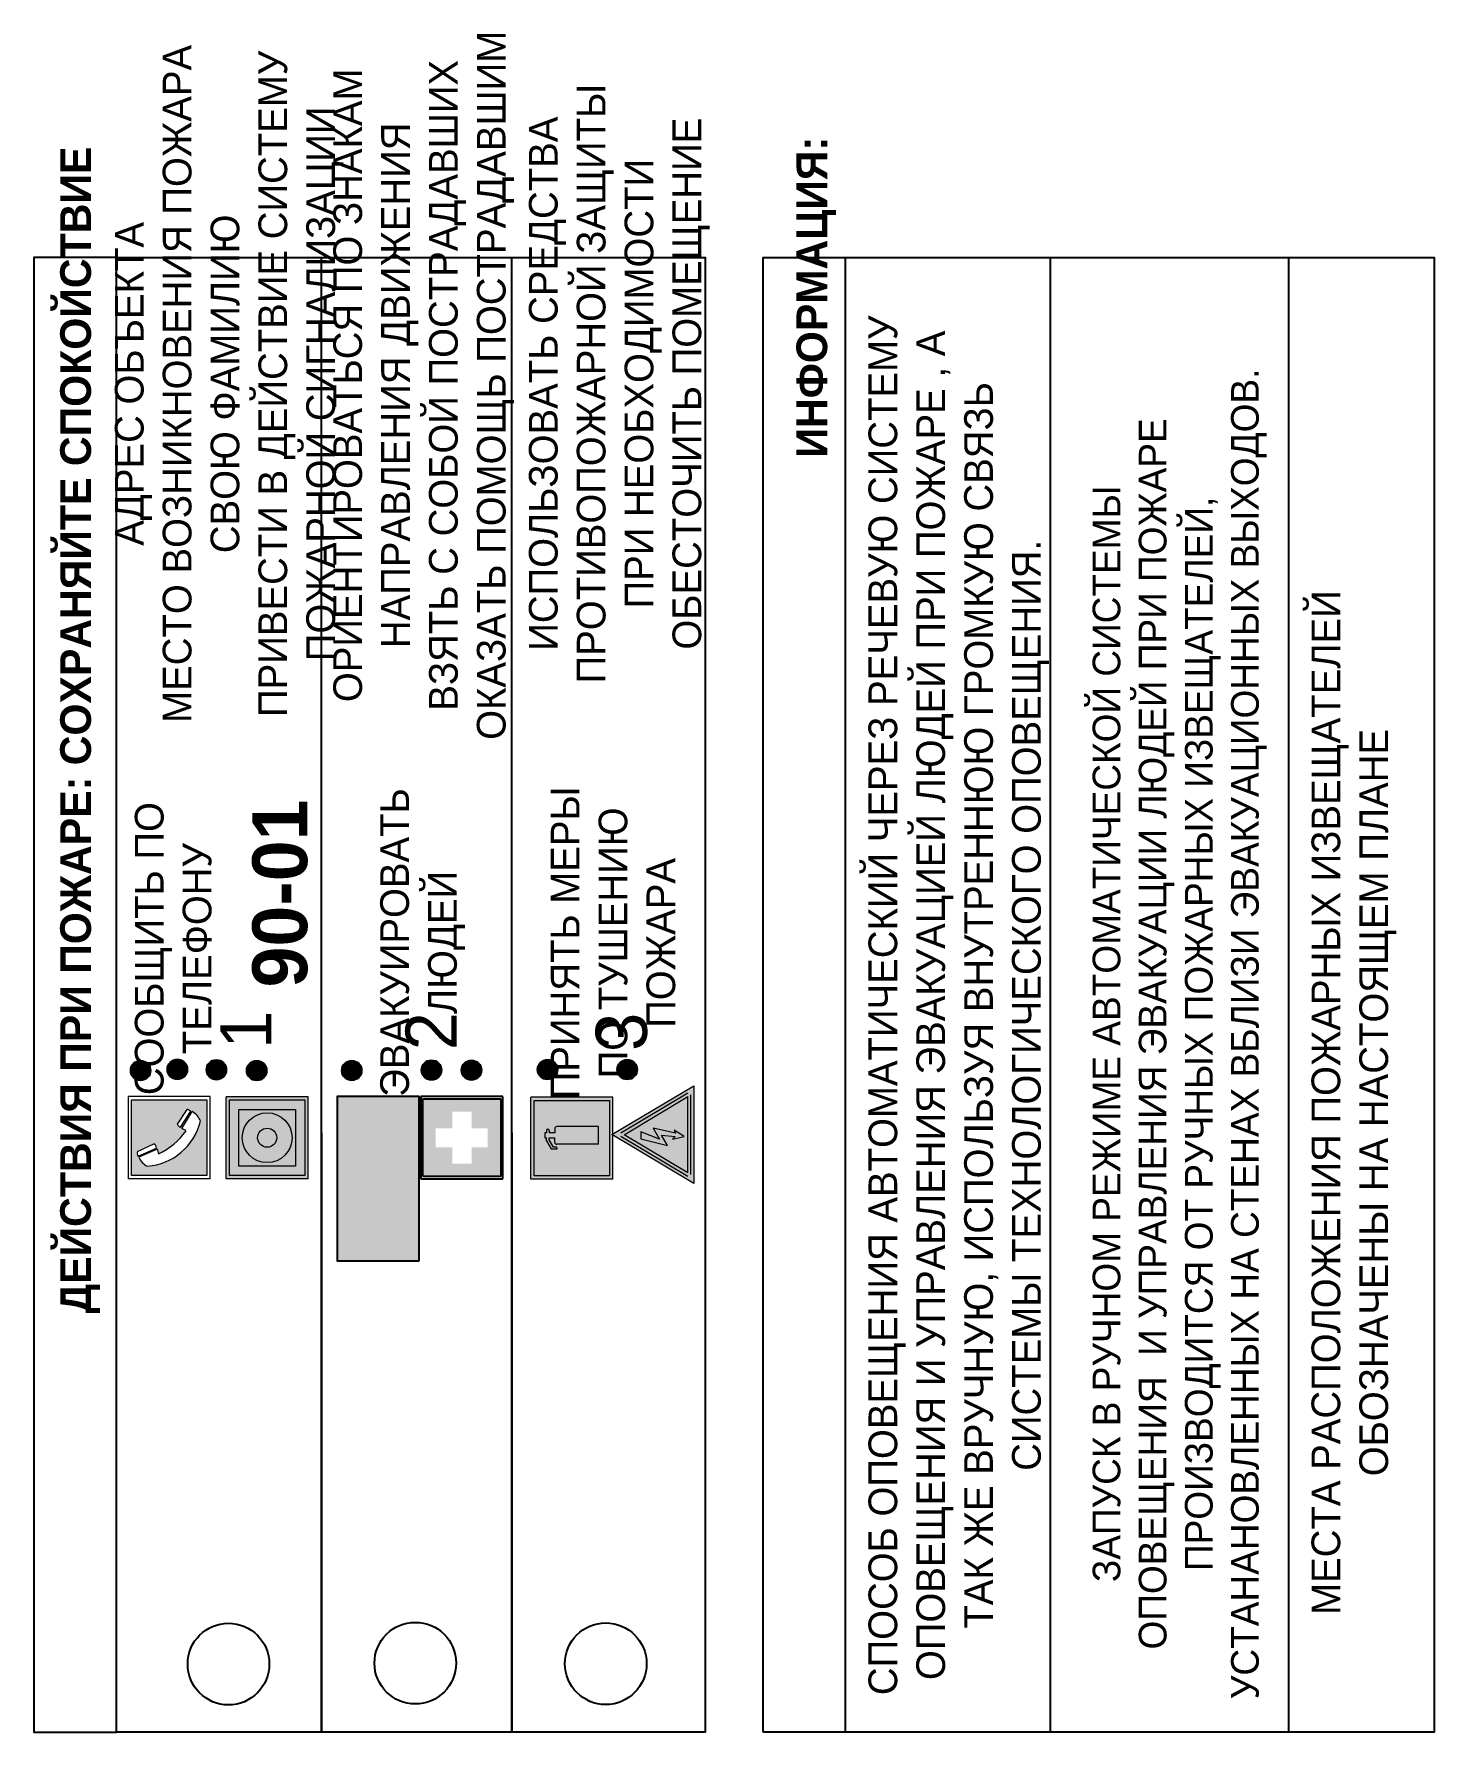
# Model space of a CAD drawing. Header units: millimetres. Extents: x 13114 to 67229, y 22859 to 38520.
# Drawn here: x 23145.9 to 23282.4, y 25275.8 to 25441.3 of the extents above; entities that cross this region are included whole.
import ezdxf

# ---------------------------------------------------------------- set-up
doc = ezdxf.new("R2010")
doc.units = ezdxf.units.MM
doc.styles.add('обычный', font='arial.ttf')

# ---------------------------------------------------------------- blocks, each defined once
blk = doc.blocks.new('A$C3E6D3DDE')
at = {"lineweight": 5}
h = blk.add_hatch(color=40, dxfattribs=at)
h.paths.add_polyline_path([(24.1, 1.45), (16.46, -11.35), (31.74, -11.35)])
h.paths.add_polyline_path([(24.09, -0.46), (30.03, -10.41), (18.14, -10.41)], flags=16)
h.paths.add_polyline_path([(24.54, -3.08), (23.41, -6.02), (25.13, -5.01), (24.33, -8.5), (24.82, -8.27), (23.79, -9.86), (23.4, -8.04), (23.8, -8.43), (24.04, -6.29), (22.39, -7.25), (23.44, -3.08)], flags=0)
h = blk.add_hatch(color=256, dxfattribs=at)
h.paths.add_polyline_path([(24.37, 0.03, 0.567511), (23.82, 0.03), (17.59, -10.4, 0.582454), (17.86, -10.88), (30.32, -10.88, 0.582149), (30.6, -10.4)])
h.paths.add_polyline_path([(24.09, -0.46), (18.14, -10.41), (30.03, -10.41)], flags=16)
h.paths.add_polyline_path([(24.54, -3.08), (23.41, -6.02), (25.13, -5.01), (24.33, -8.5), (24.82, -8.27), (23.79, -9.86), (23.4, -8.04), (23.8, -8.43), (24.04, -6.29), (22.39, -7.25), (23.44, -3.08)], flags=0)
h = blk.add_hatch(color=40, dxfattribs=at)
h.paths.add_polyline_path([(24.09, -0.46), (18.14, -10.41), (30.03, -10.41)])
h.paths.add_polyline_path([(24.82, -8.27), (23.79, -9.86), (23.4, -8.04), (23.8, -8.43), (24.04, -6.29), (22.39, -7.25), (23.44, -3.08), (24.54, -3.08), (23.41, -6.02), (25.13, -5.01), (24.33, -8.5)], flags=16)
at = {"color": 40, "lineweight": 5}
for p, q in [((16.46, -11.35), (24.1, 1.45)), ((24.1, 1.45), (31.74, -11.35))]:
    blk.add_line(p, q, dxfattribs=at)
at = {"lineweight": 5}
for p, q in [((17.59, -10.4), (23.82, 0.03)), ((24.37, 0.03), (30.6, -10.4)), ((18.14, -10.41), (24.09, -0.46)), ((24.09, -0.46), (30.03, -10.41)), ((23.44, -3.08), (22.39, -7.25)), ((23.41, -6.02), (24.54, -3.08)), ((25.13, -5.01), (23.41, -6.02)), ((24.54, -3.08), (23.44, -3.08)), ((24.33, -8.5), (25.13, -5.01)), ((22.39, -7.25), (24.04, -6.29)), ((24.04, -6.29), (23.8, -8.43)), ((18.14, -10.41), (30.03, -10.41)), ((23.8, -8.43), (23.4, -8.04)), ((23.4, -8.04), (23.79, -9.86)), ((23.79, -9.86), (24.82, -8.27)), ((24.82, -8.27), (24.33, -8.5)), ((17.86, -10.88), (30.32, -10.88))]:
    blk.add_line(p, q, dxfattribs=at)
at = {"color": 50, "lineweight": 5}
blk.add_line((31.74, -11.35), (16.46, -11.35), dxfattribs=at)
blk = doc.blocks.new('A$C456E1F9C')
at = {"lineweight": 5}
h = blk.add_hatch(color=242, dxfattribs=at)
h.paths.add_polyline_path([(0.51, -1.47), (0.51, -13.26), (12.29, -13.26), (12.29, -1.47)])
h.paths.add_polyline_path([(5.42, -4.95, -0.254479), (4.78, -5.4), (3.52, -2.53, -0.209735), (4.23, -2.4)], flags=16)
h.paths.add_polyline_path([(8.53, -8.6), (10.87, -10.17), (10.54, -10.76), (8.03, -9.13, -0.192251)], flags=16)
h.paths.add_polyline_path([(4.61, -5.49, 0.005518), (3.87, -5.72, 0.128647), (7.49, -10.01, 0.00809), (7.83, -9.33), (10.47, -10.97, -0.16736), (8.99, -12.25, -0.327862), (1.95, -3.95, -0.166952), (3.36, -2.62)], flags=16)
at = {"color": 242, "lineweight": 5}
for p, q in [((0, -13.77), (0, -0.97)), ((12.8, -0.97), (0, -0.97)), ((4.61, -5.49), (3.36, -2.62)), ((3.52, -2.53), (4.78, -5.4)), ((4.23, -2.4), (5.42, -4.95)), ((12.8, -13.77), (12.8, -0.97)), ((7.83, -9.33), (10.47, -10.97)), ((8.03, -9.13), (10.54, -10.76)), ((10.81, -10.12), (8.53, -8.6)), ((10.54, -10.76), (10.8, -10.3)), ((10.8, -10.3), (10.81, -10.12)), ((0, -13.77), (12.8, -13.77))]:
    blk.add_line(p, q, dxfattribs=at)
blk.add_lwpolyline([(0.51, -1.47), (12.29, -1.47), (12.29, -13.26), (0.51, -13.26)], close=True, dxfattribs=at)
for centre, radius, start, end in [((4.59, -5.34), 2.99, 114.2845, 152.1974), ((4.02, -3.27), 0.891, 76.3284, 123.7092), ((11.12, -3.31), 9.19, 183.9915, 256.6009), ((4.68, -4.59), 0.824, 276.9621, 334.0723), ((14.98, -39.1), 35.17, 107.1487, 108.4135), ((13.86, -0.94), 11.08, 205.5536, 234.8762), ((-13.31, 0.8), 23.44, 332.5487, 334.4027), ((8.94, -9.5), 0.989, 114.4092, 157.9388), ((7.87, -9.46), 3, 291.9291, 329.9329)]:
    blk.add_arc(centre, radius, start, end, dxfattribs=at)
blk = doc.blocks.new('A$C54414219')
at = {"true_color": 0xffffff}
h = blk.add_hatch(color=7, dxfattribs=at)
h.paths.add_polyline_path([(2.39, -9.45), (2.39, -18.3), (11.23, -18.3), (11.23, -9.45)], flags=0)
h.paths.add_polyline_path([(10.71, -13.87, -1), (2.92, -13.87, -1)], flags=0)
h.paths.add_polyline_path([(8.3, -13.87, -1), (5.33, -13.87, -1)], flags=0)
h.paths.add_polyline_path([(0.41, -7.47), (0.41, -20.27), (13.21, -20.27), (13.21, -7.47)])
h.paths.add_polyline_path([(0.92, -19.77), (12.71, -19.77), (12.71, -7.98), (0.92, -7.98)], flags=16)
h.paths.add_polyline_path([(11.23, -9.45), (11.23, -18.3), (2.39, -18.3), (2.39, -9.45)], flags=0)
at = {"lineweight": 5}
h = blk.add_hatch(color=242, dxfattribs=at)
h.paths.add_polyline_path([(12.71, -7.98), (0.92, -7.98), (0.92, -19.77), (12.71, -19.77)])
h.paths.add_polyline_path([(11.23, -18.3), (2.39, -18.3), (2.39, -9.45), (11.23, -9.45)], flags=16)
h.paths.add_polyline_path([(10.71, -13.87, -1), (2.92, -13.87, -1)], flags=0)
h.paths.add_polyline_path([(8.3, -13.87, -1), (5.33, -13.87, -1)], flags=0)
at = {"true_color": 0xffffff}
h = blk.add_hatch(color=7, dxfattribs=at)
h.paths.add_polyline_path([(2.39, -9.45), (2.39, -18.3), (11.23, -18.3), (11.23, -9.45)])
h.paths.add_polyline_path([(10.71, -13.87, -1), (2.92, -13.87, -1)], flags=16)
h.paths.add_polyline_path([(8.3, -13.87, -1), (5.33, -13.87, -1)], flags=0)
at = {"lineweight": 5}
h = blk.add_hatch(color=242, dxfattribs=at)
h.paths.add_polyline_path([(2.92, -13.87, 1), (10.71, -13.87, 1)])
h.paths.add_polyline_path([(8.3, -13.87, -1), (5.33, -13.87, -1)], flags=16)
at = {"color": 242, "lineweight": 5}
for p, q in [((0.41, -20.27), (0.41, -7.47)), ((0.41, -7.47), (13.21, -7.47)), ((0.41, -7.47), (13.21, -7.47)), ((13.21, -20.27), (13.21, -7.47)), ((0.41, -20.27), (13.21, -20.27))]:
    blk.add_line(p, q, dxfattribs=at)
for points in [[(0.92, -7.98), (12.71, -7.98), (12.71, -19.77), (0.92, -19.77)], [(2.39, -9.45), (11.23, -9.45), (11.23, -18.3), (2.39, -18.3)]]:
    blk.add_lwpolyline(points, close=True, dxfattribs=at)
for radius in [3.89, 1.49]:
    blk.add_circle((6.81, -13.87), radius, dxfattribs=at)
blk = doc.blocks.new('A$C32E8229D')
at = {"true_color": 0xffffff}
blk.add_hatch(color=7, dxfattribs=at).paths.add_polyline_path([(0, 0), (0, -8), (16, -8), (16, 0)])
h = blk.add_hatch(color=126)
h.paths.add_polyline_path([(0.2, -0.2), (15.8, -0.2), (15.8, -7.8), (0.2, -7.8)])
h.paths.add_polyline_path([(13.49, -2.05), (12.08, -2.05), (11.37, -2.63, 0.162397), (11.29, -2.84), (11.29, -3.63), (10.35, -3.63), (10.35, -4.05), (11.68, -4.05), (11.68, -3.48), (12.26, -4.28), (11.29, -5.1), (11.29, -6.78), (11.85, -6.78), (11.85, -5.44), (12.8, -4.64), (12.8, -5.94), (14.46, -5.94), (14.46, -5.39), (13.45, -5.39), (13.45, -3.97), (12.46, -2.59), (13.15, -2.59), (13.69, -3.34), (14.18, -3)], flags=16)
h.paths.add_polyline_path([(10.74, -1.82, 1), (11.8, -1.82, 1)], flags=16)
h.paths.add_polyline_path([(9.39, -3.59), (5.99, -3.59), (6.56, -3.03), (5.91, -3.03), (5.1, -3.83), (5.91, -4.64), (6.56, -4.64), (5.99, -4.09), (9.39, -4.09)], flags=16)
h.paths.add_polyline_path([(4.29, -1.08), (1.72, -1.08), (1.72, -6.6), (4.29, -6.6)], flags=16)
at = {"color": 126}
blk.add_lwpolyline([(16, -8), (0, -8), (0, 0), (16, 0)], close=True, dxfattribs=at)
blk = doc.blocks.new('A$C18900ED3')
h = blk.add_hatch(color=126)
h.paths.add_polyline_path([(-0.18, -0.18), (-7.02, -0.18), (-7.02, -7.02), (-0.18, -7.02)])
h.paths.add_polyline_path([(-5.89, -4.46), (-5.89, -2.77), (-4.46, -2.77), (-4.46, -1.31), (-2.77, -1.31), (-2.77, -2.77), (-1.33, -2.77), (-1.33, -4.46), (-2.77, -4.46), (-2.77, -5.89), (-4.46, -5.89), (-4.46, -4.46)], flags=16)
at = {"color": 126}
for p, q in [((-7.2, 0), (-7.2, -7.2)), ((0, 0), (-7.2, 0)), ((0, -7.2), (0, 0)), ((-7.02, -7.02), (-7.02, -0.18)), ((-7.02, -0.18), (-0.18, -0.18)), ((-0.18, -0.18), (-0.18, -7.02)), ((-7.2, -7.2), (0, -7.2)), ((-0.18, -7.02), (-7.02, -7.02))]:
    blk.add_line(p, q, dxfattribs=at)
blk = doc.blocks.new('A$C3AD82952')
at = {"true_color": 0xf5f5ff}
h = blk.add_hatch(color=7, dxfattribs=at)
h.dxf.hatch_style = 1
h.paths.add_polyline_path([(8.21, 8.73, 0.414214), (7.89, 9.05), (7.22, 9.05), (7.22, 9.92), (7.59, 9.92, 1), (7.57, 10.36), (7.22, 10.36), (7.22, 10.6), (6.43, 10.6), (6.43, 10.36), (6.01, 10.36), (4.74, 9.59), (4.74, 8.69), (4.98, 8.73), (4.98, 9.26), (6.12, 9.91), (6.43, 9.91), (6.43, 9.05), (5.76, 9.05, 0.414214), (5.44, 8.73), (5.44, 2.2), (8.21, 2.2)], flags=0)
h.paths.add_polyline_path([(12.8, 12.8), (0, 12.8), (0, 0), (12.8, 0)])
h.paths.add_polyline_path([(0.51, 12.29), (12.29, 12.29), (12.29, 0.51), (0.51, 0.51)], flags=16)
h.paths.add_polyline_path([(4.74, 9.59), (6.01, 10.36), (6.43, 10.36), (6.43, 10.6), (7.22, 10.6), (7.22, 10.36), (7.59, 10.36, -0.94586), (7.59, 9.92), (7.22, 9.92), (7.22, 9.05), (7.89, 9.05, -0.414214), (8.21, 8.73), (8.21, 2.2), (5.44, 2.2), (5.44, 8.73, -0.414214), (5.76, 9.05), (6.43, 9.05), (6.43, 9.91), (6.12, 9.91), (4.98, 9.26), (4.98, 8.73), (4.74, 8.69)], flags=0)
h = blk.add_hatch(color=242)
h.dxf.hatch_style = 1
h.paths.add_polyline_path([(12.29, 12.29), (0.51, 12.29), (0.51, 0.51), (12.29, 0.51)])
h.paths.add_polyline_path([(4.74, 8.69), (4.74, 9.59), (6.01, 10.36), (6.43, 10.36), (6.43, 10.6), (7.22, 10.6), (7.22, 10.36), (7.59, 10.36, -0.94586), (7.59, 9.92), (7.22, 9.92), (7.22, 9.05), (7.89, 9.05, -0.414214), (8.21, 8.73), (8.21, 2.2), (5.44, 2.2), (5.44, 8.73, -0.414214), (5.76, 9.05), (6.43, 9.05), (6.43, 9.91), (6.12, 9.91), (4.98, 9.26), (4.98, 8.73)], flags=16)
h = blk.add_hatch(color=7, dxfattribs=at)
h.dxf.hatch_style = 1
h.paths.add_polyline_path([(8.21, 8.73, 0.414214), (7.89, 9.05), (7.22, 9.05), (7.22, 9.92), (7.59, 9.92, 1), (7.57, 10.36), (7.22, 10.36), (7.22, 10.6), (6.43, 10.6), (6.43, 10.36), (6.01, 10.36), (4.74, 9.59), (4.74, 8.69), (4.98, 8.73), (4.98, 9.26), (6.12, 9.91), (6.43, 9.91), (6.43, 9.05), (5.76, 9.05, 0.414214), (5.44, 8.73), (5.44, 2.2), (8.21, 2.2)])
at = {"color": 242, "lineweight": 5}
for p, q in [((0, 0), (0, 12.8)), ((0, 12.8), (12.8, 12.8)), ((7.22, 10.6), (6.43, 10.6)), ((6.43, 10.6), (6.43, 10.36)), ((7.22, 10.36), (7.22, 10.6)), ((12.8, 0), (12.8, 12.8)), ((6.01, 10.36), (4.74, 9.59)), ((4.74, 9.59), (4.74, 8.69)), ((4.74, 8.69), (4.98, 8.73)), ((4.98, 9.26), (6.12, 9.91)), ((4.98, 8.73), (4.98, 9.26)), ((5.44, 2.2), (5.44, 8.73)), ((5.76, 9.05), (6.43, 9.05)), ((6.01, 10.36), (6.43, 10.36)), ((6.12, 9.91), (6.43, 9.91)), ((6.43, 9.91), (6.43, 9.05)), ((7.59, 10.36), (7.22, 10.36)), ((7.22, 9.05), (7.22, 9.92)), ((7.59, 9.92), (7.22, 9.92)), ((7.89, 9.05), (7.22, 9.05)), ((8.21, 2.2), (8.21, 8.73)), ((0, 0), (12.8, 0)), ((5.44, 2.2), (8.21, 2.2))]:
    blk.add_line(p, q, dxfattribs=at)
blk.add_lwpolyline([(0.51, 12.29), (12.29, 12.29), (12.29, 0.51), (0.51, 0.51)], close=True, dxfattribs=at)
for centre, radius, start, end in [((5.76, 8.73), 0.32, 90, 180), ((7.58, 10.14), 0.223, 273.1875, 86.8125), ((7.89, 8.73), 0.32, 0, 90)]:
    blk.add_arc(centre, radius, start, end, dxfattribs=at)

msp = doc.modelspace()

# ---------------------------------------------------------------- hatches: boundary and pattern name
at = {"lineweight": 0}
h = msp.add_hatch(color=256, dxfattribs=at)
h.dxf.hatch_style = 1
h.paths.add_polyline_path([(23159.85, 25339.4, 1), (23159.85, 25341.33, 1)])
h = msp.add_hatch(color=256, dxfattribs=at)
h.dxf.hatch_style = 1
h.paths.add_polyline_path([(23195.96, 25339.38, 1), (23195.96, 25341.32, 1)])
h = msp.add_hatch(color=256, dxfattribs=at)
h.dxf.hatch_style = 1
h.paths.add_polyline_path([(23203.73, 25339.39, 1), (23203.73, 25341.32, 1)])
h = msp.add_hatch(color=256, dxfattribs=at)
h.dxf.hatch_style = 1
h.paths.add_polyline_path([(23156.27, 25339.3, 1), (23156.27, 25341.23, 1)])
h = msp.add_hatch(color=256, dxfattribs=at)
h.dxf.hatch_style = 1
h.paths.add_polyline_path([(23163.66, 25339.36, 1), (23163.66, 25341.29, 1)])
h = msp.add_hatch(color=256, dxfattribs=at)
h.dxf.hatch_style = 1
h.paths.add_polyline_path([(23167.59, 25339.28, 1), (23167.59, 25341.21, 1)])
h = msp.add_hatch(color=256, dxfattribs=at)
h.dxf.hatch_style = 1
h.paths.add_polyline_path([(23176.86, 25339.29, 1), (23176.86, 25341.22, 1)])
h = msp.add_hatch(color=256, dxfattribs=at)
h.dxf.hatch_style = 1
h.paths.add_polyline_path([(23184.64, 25339.33, 1), (23184.64, 25341.26, 1)])
h = msp.add_hatch(color=256, dxfattribs=at)
h.dxf.hatch_style = 1
h.paths.add_polyline_path([(23188.54, 25339.32, 1), (23188.54, 25341.26, 1)])

# ---------------------------------------------------------------- linework, layer by layer
for points in [[(23153.92, 25275.75), (23153.92, 25419.52), (23145.86, 25419.52), (23145.86, 25275.75)], [(23153.92, 25275.75), (23153.92, 25419.52), (23211.32, 25419.52), (23211.32, 25275.75)]]:
    msp.add_lwpolyline(points, close=True)
for points in [[(23173.91, 25334.17), (23173.91, 25275.75), (23173.91, 25419.52)], [(23192.49, 25334.17), (23192.49, 25275.75), (23192.49, 25419.52)]]:
    msp.add_lwpolyline(points)
at = {"color": 0}
msp.add_lwpolyline([(23216.98, 25275.75), (23216.98, 25419.52), (23282.43, 25419.52), (23282.43, 25275.75)], close=True, dxfattribs=at)
for points in [[(23225.03, 25275.75), (23225.03, 25419.52)], [(23245.02, 25275.75), (23245.02, 25419.52)], [(23268.27, 25275.75), (23268.27, 25419.52)]]:
    msp.add_lwpolyline(points, dxfattribs=at)
for centre, radius in [((23159.85, 25340.37), 0.966), ((23195.96, 25340.35), 0.966), ((23203.73, 25340.35), 0.966), ((23156.27, 25340.26), 0.966), ((23163.66, 25340.33), 0.966), ((23167.59, 25340.25), 0.966), ((23176.86, 25340.26), 0.966), ((23184.64, 25340.3), 0.966), ((23188.54, 25340.29), 0.966), ((23164.84, 25282.38), 3.98), ((23183.06, 25282.47), 3.98), ((23201.64, 25282.41), 3.98)]:
    msp.add_circle(centre, radius)

# ---------------------------------------------------------------- block references
at = {"rotation": 90}
for name, p, xscale, yscale, zscale in [('A$C3E6D3DDE', (23203.13, 25318.94), 0.625, 0.625, 0.625), ('A$C456E1F9C', (23154.45, 25329.71), 0.625, 0.625, 0.625), ('A$C54414219', (23159.94, 25329.45), 0.625, 0.625, 0.625), ('A$C18900ED3', (23183.59, 25337.71), 1.111111111007631, 1.111111111007631, 1.111111111007631), ('A$C3AD82952', (23202.32, 25329.66), 0.625, 0.625, 0.625)]:
    msp.add_blockref(name, p, dxfattribs=dict(at, xscale=xscale, yscale=yscale, zscale=zscale))
at = {"xscale": -1, "rotation": 90}
msp.add_blockref('A$C32E8229D', (23175.44, 25337.71), dxfattribs=at)

# ---------------------------------------------------------------- texts
at = {"lineweight": 0, "attachment_point": 5, "rotation": 90, "style": 'обычный'}
for s, insert, char_height, width in [('\\pi-8.4,l8.4,t8.4;{\\fProxima Nova Rg|b0|i0|c204|p2;ОРИЕНТИРОВАТЬСЯ ПО ЗНАКАМ \\PНАПРАВЛЕНИЯ ДВИЖЕНИЯ\\PВЗЯТЬ С СОБОЙ ПОСТРАДАВШИХ\\PОКАЗАТЬ ПОМОЩЬ ПОСТРАДАВШИМ}', (23183.87, 25407.07), 2.8, 126.6484), ('\\pi-8.4,l8.4,t8.4;{\\fProxima Nova Rg|b0|i0|c204|p2;АДРЕС ОБЪЕКТА\\PМЕСТО ВОЗНИКНОВЕНИЯ ПОЖАРА \\PСВОЮ ФАМИЛИЮ\\PПРИВЕСТИ В ДЕЙСТВИЕ СИСТЕМУ \\PПОЖАРНОЙ СИГНАЛИЗАЦИИ}', (23164.9, 25407.21), 2.8, 126.6484), ('\\pi-8.4,l8.4,t8.4;{\\fProxima Nova Rg|b0|i0|c204|p2;ИСПОЛЬЗОВАТЬ СРЕДСТВА \\PПРОТИВОПОЖАРНОЙ ЗАЩИТЫ \\PПРИ НЕОБХОДИМОСТИ \\PОБЕСТОЧИТЬ ПОМЕЩЕНИЕ}', (23202.95, 25407.23), 2.8, 126.6484), ('{\\fProxima Nova Rg|b1|i0|c204|p2;ИНФОРМАЦИЯ:\\H1.1997x; }', (23222.17, 25415.66), 3, 175.1736), ('{\\fProxima Nova Rg|b1|i0|c204|p2;ДЕЙСТВИЯ ПРИ ПОЖАРЕ: СОХРАНЯЙТЕ СПОКОЙСТВИЕ\\H1.6644x; }', (23150.36, 25373.47), 3, 175.1736), ('{\\fProxima Nova Rg|b0|i0|c204|p2;СПОСОБ ОПОВЕЩЕНИЯ АВТОМАТИЧЕСКИЙ ЧЕРЕЗ РЕЧЕВУЮ СИСТЕМУ ОПОВЕЩЕНИЯ И УПРАВЛЕНИЯ ЭВАКУАЦИЕЙ ЛЮДЕЙ ПРИ ПОЖАРЕ , А ТАК ЖЕ ВРУЧНУЮ, ИСПОЛЬЗУЯ ВНУТРЕННЮЮ ГРОМКУЮ СВЯЗЬ СИСТЕМЫ ТЕХНОЛОГИЧЕСКОГО ОПОВЕЩЕНИЯ.}', (23236.07, 25346.61), 2.8, 137.0334), ('{\\fProxima Nova Rg|b0|i0|c204|p2;\\P\\pt8.1;ЗАПУСК В РУЧНОМ РЕЖИМЕ АВТОМАТИЧЕСКОЙ СИСТЕМЫ ОПОВЕЩЕНИЯ  И УПРАВЛЕНИЯ ЭВАКУАЦИИ ЛЮДЕЙ ПРИ ПОЖАРЕ ПРОИЗВОДИТСЯ ОТ РУЧНЫХ ПОЖАРНЫХ ИЗВЕЩАТЕЛЕЙ, УСТАНАНОВЛЕННЫХ НА СТЕНАХ ВБЛИЗИ ЭВАКУАЦИОННЫХ ВЫХОДОВ. }', (23255.37, 25343.83), 2.7, 131.4512), ('\\pt8.4;{\\fProxima Nova Rg|b0|i0|c204|p2;\\PМЕСТА РАСПОЛОЖЕНИЯ ПОЖАРНЫХ ИЗВЕЩАТЕЛЕЙ ОБОЗНАЧЕНЫ НА НАСТОЯЩЕМ ПЛАНЕ}', (23272.28, 25337.13), 2.8, 118.5618), ('{\\fProxima Nova Rg|b0|i0|c204|p2;СООБЩИТЬ ПО \\PТЕЛЕФОНУ}', (23159.46, 25352.14), 2.8, 126.6484), ('{\\fProxima Nova Rg|b1|i0|c204|p2;\\H1.0714x;90-01\\fProxima Nova Rg|b0|i0|c204|p2;\\H0.93331x; \\H1.3449x; }', (23169.88, 25357.52), 5, 126.6484), ('{\\fProxima Nova Rg|b0|i0|c204|p2;ЭВАКУИРОВАТЬ \\PЛЮДЕЙ}', (23183.78, 25352.74), 2.8, 126.6484), ('{\\fProxima Nova Rg|b0|i0|c204|p2;ПРИНЯТЬ МЕРЫ \\PПО ТУШЕНИЮ \\PПОЖАРА}', (23202.36, 25352.7), 2.8, 126.6484), ('{\\fProxima Nova Rg|b0|i0|c204|p2;1\\H1.1667x; }', (23166.53, 25344.24), 5, 126.6484), ('{\\fProxima Nova Rg|b0|i0|c204|p2;2\\H1.1967x; }', (23184.61, 25344.09), 5, 126.6484), ('{\\fProxima Nova Rg|b0|i0|c204|p2;3\\H1.1967x; }', (23203.19, 25344.03), 5, 126.6484)]:
    msp.add_mtext(s, dxfattribs=dict(at, insert=insert, char_height=char_height, width=width))

doc.saveas('drawing.dxf')
